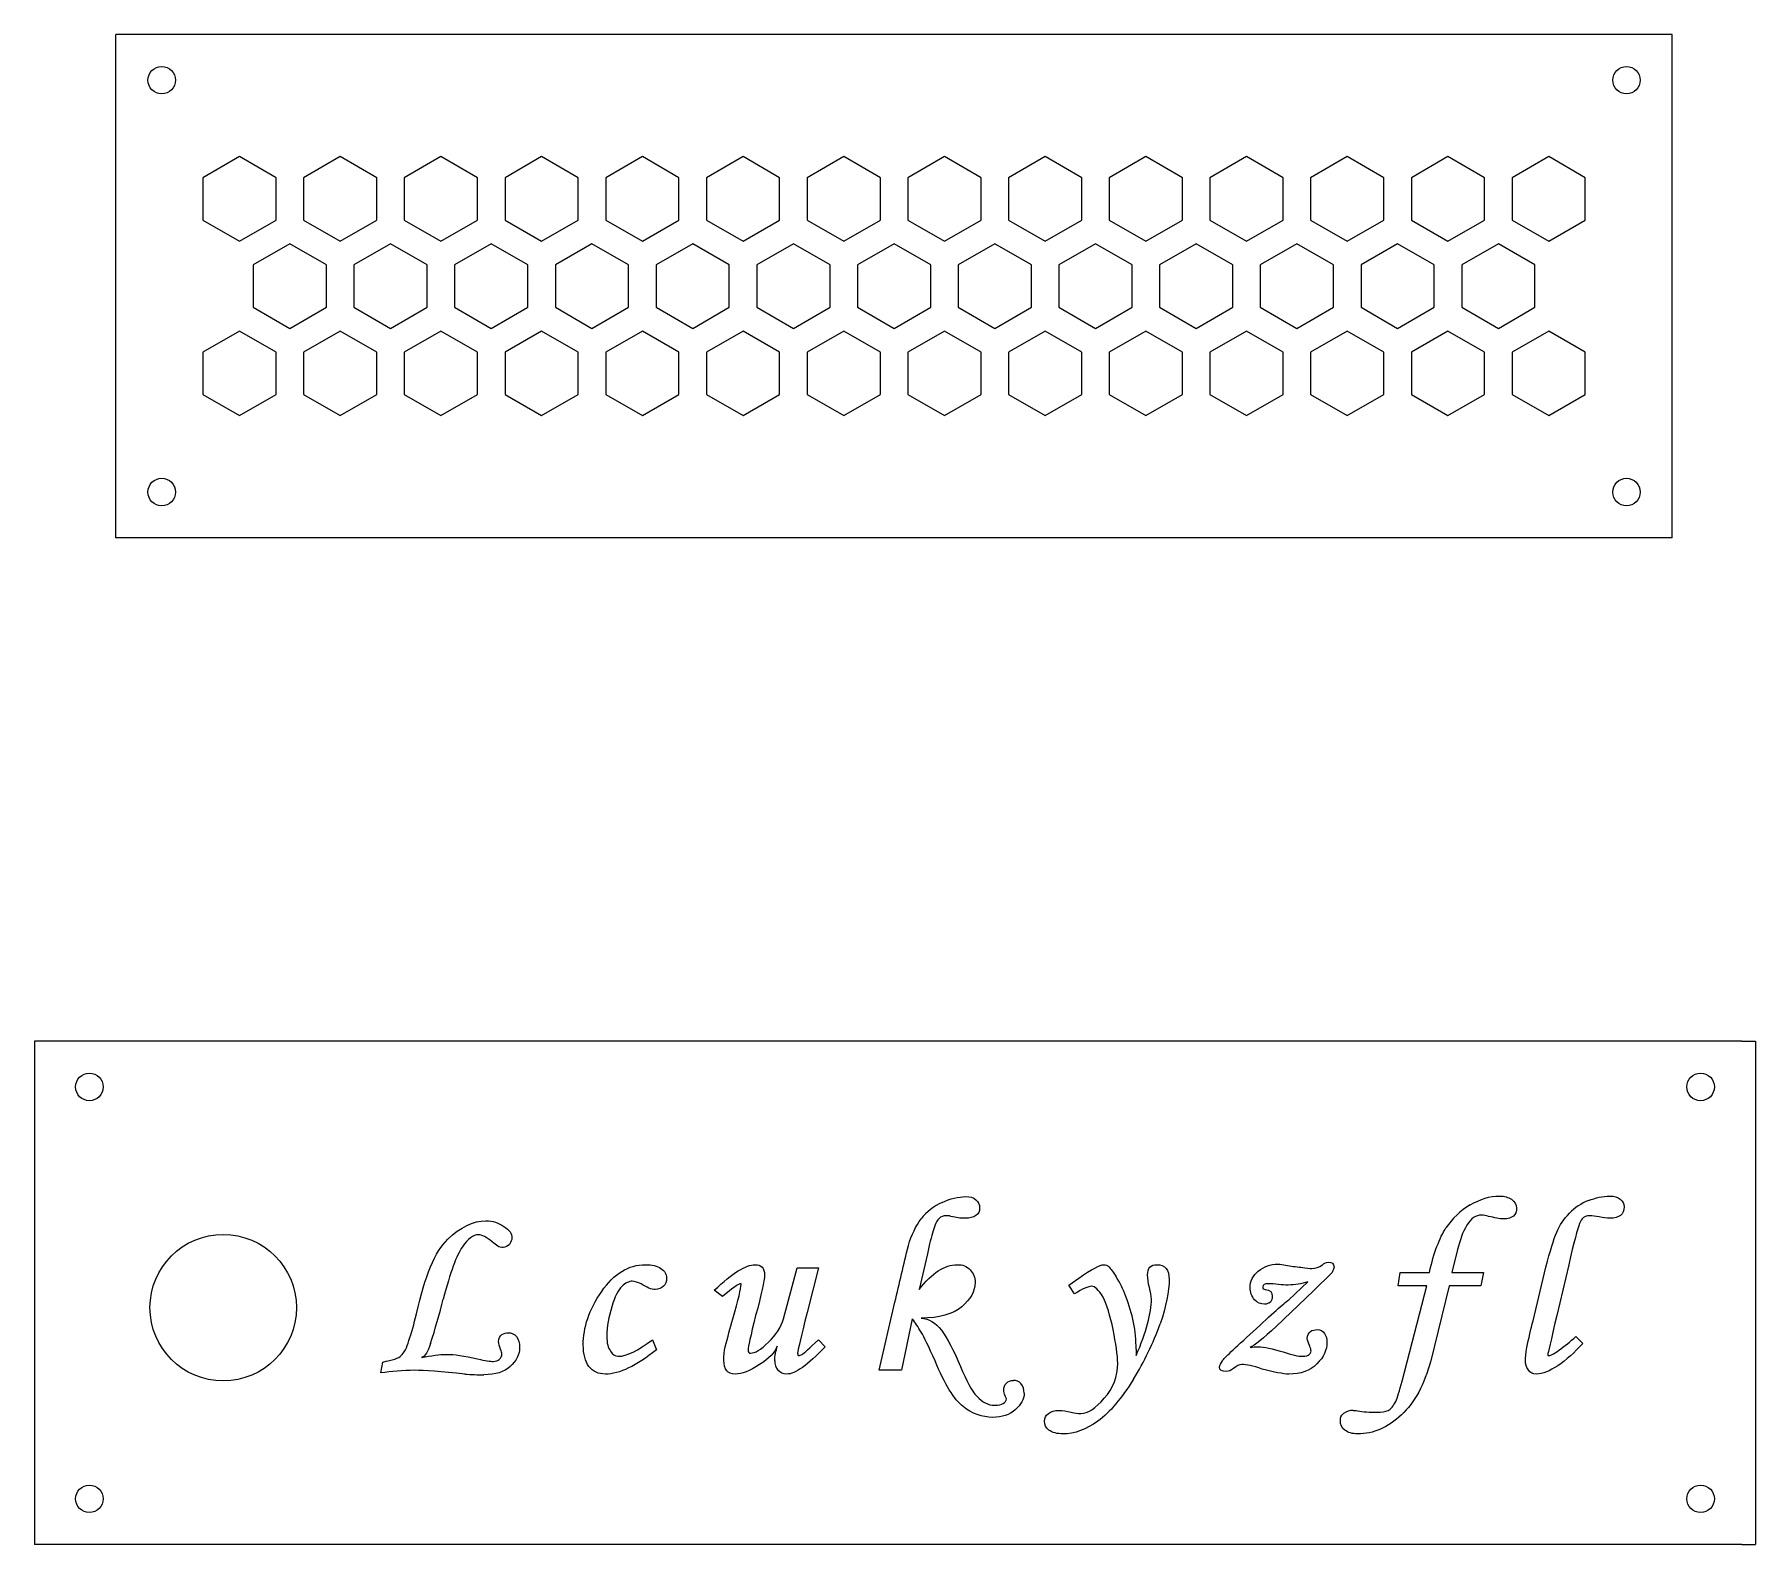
# Model space of a CAD drawing. Header units: millimetres. Extents: x 34 to 5984, y -3597 to 314.
# Drawn here: x 2704.1 to 2892.1, y -3588.6 to -3423.6 of the extents above; entities that cross this region are included whole.
import ezdxf

# ---------------------------------------------------------------- set-up
doc = ezdxf.new("R2010")
doc.units = ezdxf.units.MM

msp = doc.modelspace()

# ---------------------------------------------------------------- linework, layer by layer
for p, q in [((2883.035, -3423.639), (2713.035, -3423.639)), ((2713.035, -3478.639), (2713.035, -3423.639)), ((2883.035, -3478.639), (2883.035, -3423.639)), ((2883.035, -3478.639), (2713.035, -3478.639)), ((2705.633, -3533.64), (2704.133, -3533.64)), ((2704.133, -3533.64), (2704.133, -3588.64)), ((2890.633, -3533.64), (2705.633, -3533.64)), ((2890.633, -3533.64), (2892.133, -3533.64)), ((2892.133, -3533.64), (2892.133, -3588.64)), ((2705.633, -3588.64), (2704.133, -3588.64)), ((2890.633, -3588.64), (2705.633, -3588.64)), ((2890.633, -3588.64), (2892.133, -3588.64))]:
    msp.add_line(p, q)
at = {"color": 1}
for points in [[(2730.535, -3439.303), (2726.535, -3436.994), (2722.535, -3439.303), (2722.535, -3443.922), (2726.535, -3446.232), (2730.535, -3443.922)], [(2741.535, -3439.303), (2737.535, -3436.994), (2733.535, -3439.303), (2733.535, -3443.922), (2737.535, -3446.232), (2741.535, -3443.922)], [(2752.535, -3439.303), (2748.535, -3436.994), (2744.535, -3439.303), (2744.535, -3443.922), (2748.535, -3446.232), (2752.535, -3443.922)], [(2763.535, -3439.303), (2759.535, -3436.994), (2755.535, -3439.303), (2755.535, -3443.922), (2759.535, -3446.232), (2763.535, -3443.922)], [(2774.535, -3439.303), (2770.535, -3436.994), (2766.535, -3439.303), (2766.535, -3443.922), (2770.535, -3446.232), (2774.535, -3443.922)], [(2785.535, -3439.303), (2781.535, -3436.994), (2777.535, -3439.303), (2777.535, -3443.922), (2781.535, -3446.232), (2785.535, -3443.922)], [(2796.535, -3439.303), (2792.535, -3436.994), (2788.535, -3439.303), (2788.535, -3443.922), (2792.535, -3446.232), (2796.535, -3443.922)], [(2807.535, -3439.303), (2803.535, -3436.994), (2799.535, -3439.303), (2799.535, -3443.922), (2803.535, -3446.232), (2807.535, -3443.922)], [(2818.535, -3439.303), (2814.535, -3436.994), (2810.535, -3439.303), (2810.535, -3443.922), (2814.535, -3446.232), (2818.535, -3443.922)], [(2829.535, -3439.303), (2825.535, -3436.994), (2821.535, -3439.303), (2821.535, -3443.922), (2825.535, -3446.232), (2829.535, -3443.922)], [(2840.535, -3439.303), (2836.535, -3436.994), (2832.535, -3439.303), (2832.535, -3443.922), (2836.535, -3446.232), (2840.535, -3443.922)], [(2851.535, -3439.303), (2847.535, -3436.994), (2843.535, -3439.303), (2843.535, -3443.922), (2847.535, -3446.232), (2851.535, -3443.922)], [(2862.535, -3439.303), (2858.535, -3436.994), (2854.535, -3439.303), (2854.535, -3443.922), (2858.535, -3446.232), (2862.535, -3443.922)], [(2873.535, -3439.303), (2869.535, -3436.994), (2865.535, -3439.303), (2865.535, -3443.922), (2869.535, -3446.232), (2873.535, -3443.922)], [(2736.035, -3448.83), (2732.035, -3446.52), (2728.035, -3448.83), (2728.035, -3453.448), (2732.035, -3455.758), (2736.035, -3453.448)], [(2747.035, -3448.83), (2743.035, -3446.52), (2739.035, -3448.83), (2739.035, -3453.448), (2743.035, -3455.758), (2747.035, -3453.448)], [(2758.035, -3448.83), (2754.035, -3446.52), (2750.035, -3448.83), (2750.035, -3453.448), (2754.035, -3455.758), (2758.035, -3453.448)], [(2769.035, -3448.83), (2765.035, -3446.52), (2761.035, -3448.83), (2761.035, -3453.448), (2765.035, -3455.758), (2769.035, -3453.448)], [(2780.035, -3448.83), (2776.035, -3446.52), (2772.035, -3448.83), (2772.035, -3453.448), (2776.035, -3455.758), (2780.035, -3453.448)], [(2791.035, -3448.83), (2787.035, -3446.52), (2783.035, -3448.83), (2783.035, -3453.448), (2787.035, -3455.758), (2791.035, -3453.448)], [(2802.035, -3448.83), (2798.035, -3446.52), (2794.035, -3448.83), (2794.035, -3453.448), (2798.035, -3455.758), (2802.035, -3453.448)], [(2813.035, -3448.83), (2809.035, -3446.52), (2805.035, -3448.83), (2805.035, -3453.448), (2809.035, -3455.758), (2813.035, -3453.448)], [(2824.035, -3448.83), (2820.035, -3446.52), (2816.035, -3448.83), (2816.035, -3453.448), (2820.035, -3455.758), (2824.035, -3453.448)], [(2835.035, -3448.83), (2831.035, -3446.52), (2827.035, -3448.83), (2827.035, -3453.448), (2831.035, -3455.758), (2835.035, -3453.448)], [(2846.035, -3448.83), (2842.035, -3446.52), (2838.035, -3448.83), (2838.035, -3453.448), (2842.035, -3455.758), (2846.035, -3453.448)], [(2857.035, -3448.83), (2853.035, -3446.52), (2849.035, -3448.83), (2849.035, -3453.448), (2853.035, -3455.758), (2857.035, -3453.448)], [(2868.035, -3448.83), (2864.035, -3446.52), (2860.035, -3448.83), (2860.035, -3453.448), (2864.035, -3455.758), (2868.035, -3453.448)], [(2730.535, -3458.356), (2726.535, -3456.047), (2722.535, -3458.356), (2722.535, -3462.975), (2726.535, -3465.284), (2730.535, -3462.975)], [(2741.535, -3458.356), (2737.535, -3456.047), (2733.535, -3458.356), (2733.535, -3462.975), (2737.535, -3465.284), (2741.535, -3462.975)], [(2752.535, -3458.356), (2748.535, -3456.047), (2744.535, -3458.356), (2744.535, -3462.975), (2748.535, -3465.284), (2752.535, -3462.975)], [(2763.535, -3458.356), (2759.535, -3456.047), (2755.535, -3458.356), (2755.535, -3462.975), (2759.535, -3465.284), (2763.535, -3462.975)], [(2774.535, -3458.356), (2770.535, -3456.047), (2766.535, -3458.356), (2766.535, -3462.975), (2770.535, -3465.284), (2774.535, -3462.975)], [(2785.535, -3458.356), (2781.535, -3456.047), (2777.535, -3458.356), (2777.535, -3462.975), (2781.535, -3465.284), (2785.535, -3462.975)], [(2796.535, -3458.356), (2792.535, -3456.047), (2788.535, -3458.356), (2788.535, -3462.975), (2792.535, -3465.284), (2796.535, -3462.975)], [(2807.535, -3458.356), (2803.535, -3456.047), (2799.535, -3458.356), (2799.535, -3462.975), (2803.535, -3465.284), (2807.535, -3462.975)], [(2818.535, -3458.356), (2814.535, -3456.047), (2810.535, -3458.356), (2810.535, -3462.975), (2814.535, -3465.284), (2818.535, -3462.975)], [(2829.535, -3458.356), (2825.535, -3456.047), (2821.535, -3458.356), (2821.535, -3462.975), (2825.535, -3465.284), (2829.535, -3462.975)], [(2840.535, -3458.356), (2836.535, -3456.047), (2832.535, -3458.356), (2832.535, -3462.975), (2836.535, -3465.284), (2840.535, -3462.975)], [(2851.535, -3458.356), (2847.535, -3456.047), (2843.535, -3458.356), (2843.535, -3462.975), (2847.535, -3465.284), (2851.535, -3462.975)], [(2862.535, -3458.356), (2858.535, -3456.047), (2854.535, -3458.356), (2854.535, -3462.975), (2858.535, -3465.284), (2862.535, -3462.975)], [(2873.535, -3458.356), (2869.535, -3456.047), (2865.535, -3458.356), (2865.535, -3462.975), (2869.535, -3465.284), (2873.535, -3462.975)]]:
    msp.add_lwpolyline(points, close=True, dxfattribs=at)
at = {"color": 1, "lineweight": 25}
for points in [[(2800.01, -3563.967), (2798.828, -3569.596), (2796.396, -3569.596), (2798.133, -3562.16, -0.0031204), (2799.593, -3555.975)], [(2867.141, -3567.094, -0.0108159), (2867.836, -3564.175), (2869.226, -3558.338)], [(2824.472, -3567.303, 0.0498004), (2824.194, -3564.384, 0.038632), (2823.36, -3561.535, 0.0472897), (2822.248, -3559.311)], [(2841.15, -3561.882), (2843.235, -3559.936, -0.0784466), (2841.081, -3560.284)], [(2870.616, -3567.442, 0.0230032), (2872.493, -3565.913), (2873.257, -3566.677)], [(2812.241, -3572.098, 0.1653257), (2811.893, -3571.055, 0.2044553), (2811.059, -3570.708)]]:
    msp.add_lwpolyline(points, format="xyb", dxfattribs=at)
for points in [[(2801.678, -3556.878), (2800.774, -3560.77)], [(2859.567, -3556.392), (2858.941, -3558.894), (2862.416, -3558.894), (2862.138, -3560.353), (2858.663, -3560.353), (2856.648, -3568.554)], [(2785.972, -3563.967), (2787.431, -3558.407), (2789.794, -3558.407), (2788.543, -3563.272)], [(2871.728, -3558.06), (2870.408, -3563.619)], [(2817.731, -3561.257), (2817.105, -3560.284), (2818.217, -3559.519)], [(2845.876, -3558.894), (2843.861, -3560.909), (2839.761, -3564.801)], [(2853.521, -3570.777), (2856.231, -3560.353), (2853.104, -3560.353), (2853.312, -3558.894), (2856.509, -3558.894)], [(2779.3, -3561.535), (2778.397, -3560.84)], [(2771.656, -3566.26), (2772.073, -3567.372)], [(2789.794, -3566.26), (2790.489, -3567.025)], [(2741.982, -3569.874), (2742.19, -3568.693)]]:
    msp.add_lwpolyline(points, dxfattribs=at)
at = {"color": 1}
for centre, radius in [((2718.035, -3428.639), 1.5), ((2878.035, -3428.639), 1.5), ((2718.035, -3473.639), 1.5), ((2878.035, -3473.639), 1.5), ((2710.133, -3538.64), 1.5), ((2886.133, -3538.64), 1.5), ((2724.754, -3562.752), 8), ((2710.133, -3583.64), 1.5), ((2886.133, -3583.64), 1.5)]:
    msp.add_circle(centre, radius, dxfattribs=at)
at = {"color": 1, "lineweight": 25}
for centre, radius, start, end in [((2806.029, -3557.103), 6.469, 115.19192, 141.27573), ((2876.345, -3556.993), 6.441, 112.47388, 134.90625), ((2865.166, -3558.616), 8.244, 120.70659, 146.19711), ((2848.387, -3504.236), 54.424, 261.99018, 263.75979), ((2838.916, -3569.216), 9.072, 82.89369, 90.37338), ((2674.563, -3543.235), 76.518, 342.16012, 345.94913), ((2284.548, -3430.374), 513.544, 344.56807, 344.92169), ((2795.045, -3552.77), 34.153, 328.59012, 339.87123), ((2753.047, -3544.561), 25.522, 265.74873, 270.43296), ((2786.706, -3568.564), 1.707, 179.6598, 217.21011), ((2848.159, -3575.681), 1.707, 89.65992, 127.21007)]:
    msp.add_arc(centre, radius, start, end, dxfattribs=at)
for points in [[(2803.276, -3551.249), (2804.179, -3550.832), (2805.083, -3550.624), (2805.847, -3550.624)], [(2803.276, -3551.249), (2804.179, -3550.832), (2805.083, -3550.624), (2805.847, -3550.624)], [(2805.847, -3550.624), (2806.334, -3550.624), (2806.681, -3550.693), (2806.959, -3550.971)], [(2805.847, -3550.624), (2806.334, -3550.624), (2806.681, -3550.693), (2806.959, -3550.971)], [(2806.959, -3550.971), (2807.237, -3551.18), (2807.376, -3551.458), (2807.376, -3551.875)], [(2806.959, -3550.971), (2807.237, -3551.18), (2807.376, -3551.458), (2807.376, -3551.875)], [(2860.956, -3551.527), (2862.068, -3550.902), (2863.111, -3550.554), (2864.153, -3550.554)], [(2860.956, -3551.527), (2862.068, -3550.902), (2863.111, -3550.554), (2864.153, -3550.554)], [(2864.153, -3550.554), (2864.709, -3550.554), (2865.126, -3550.693), (2865.474, -3550.902)], [(2864.153, -3550.554), (2864.709, -3550.554), (2865.126, -3550.693), (2865.474, -3550.902)], [(2865.474, -3550.902), (2865.821, -3551.18), (2866.03, -3551.458), (2866.03, -3551.875)], [(2865.474, -3550.902), (2865.821, -3551.18), (2866.03, -3551.458), (2866.03, -3551.875)], [(2873.882, -3551.041), (2874.647, -3550.763), (2875.411, -3550.554), (2876.245, -3550.554)], [(2873.882, -3551.041), (2874.647, -3550.763), (2875.411, -3550.554), (2876.245, -3550.554)], [(2876.245, -3550.554), (2876.732, -3550.554), (2877.079, -3550.693), (2877.357, -3550.902)], [(2876.245, -3550.554), (2876.732, -3550.554), (2877.079, -3550.693), (2877.357, -3550.902)], [(2877.357, -3550.902), (2877.635, -3551.11), (2877.774, -3551.388), (2877.774, -3551.736)], [(2877.357, -3550.902), (2877.635, -3551.11), (2877.774, -3551.388), (2877.774, -3551.736)], [(2799.593, -3555.975), (2799.94, -3554.794), (2800.427, -3553.821), (2800.983, -3553.056)], [(2799.593, -3555.975), (2799.94, -3554.794), (2800.427, -3553.821), (2800.983, -3553.056)], [(2802.928, -3553.056), (2802.65, -3553.265), (2802.512, -3553.682), (2802.303, -3554.377)], [(2802.928, -3553.056), (2802.65, -3553.265), (2802.512, -3553.682), (2802.303, -3554.377)], [(2803.762, -3552.709), (2803.415, -3552.709), (2803.137, -3552.778), (2802.928, -3553.056)], [(2803.762, -3552.709), (2803.415, -3552.709), (2803.137, -3552.778), (2802.928, -3553.056)], [(2804.249, -3552.778), (2804.04, -3552.709), (2803.901, -3552.709), (2803.762, -3552.709)], [(2804.249, -3552.778), (2804.04, -3552.709), (2803.901, -3552.709), (2803.762, -3552.709)], [(2805.778, -3552.987), (2805.291, -3552.987), (2804.805, -3552.917), (2804.249, -3552.778)], [(2805.778, -3552.987), (2805.291, -3552.987), (2804.805, -3552.917), (2804.249, -3552.778)], [(2807.376, -3551.875), (2807.376, -3552.57), (2806.82, -3552.987), (2805.778, -3552.987)], [(2807.376, -3551.875), (2807.376, -3552.57), (2806.82, -3552.987), (2805.778, -3552.987)], [(2862.207, -3552.639), (2861.582, -3552.639), (2861.026, -3552.987), (2860.609, -3553.751)], [(2862.207, -3552.639), (2861.582, -3552.639), (2861.026, -3552.987), (2860.609, -3553.751)], [(2862.972, -3552.778), (2862.694, -3552.709), (2862.416, -3552.639), (2862.207, -3552.639)], [(2862.972, -3552.778), (2862.694, -3552.709), (2862.416, -3552.639), (2862.207, -3552.639)], [(2864.64, -3553.056), (2864.153, -3553.056), (2863.597, -3552.917), (2862.972, -3552.778)], [(2864.64, -3553.056), (2864.153, -3553.056), (2863.597, -3552.917), (2862.972, -3552.778)], [(2866.03, -3551.875), (2866.03, -3552.639), (2865.543, -3553.056), (2864.64, -3553.056)], [(2866.03, -3551.875), (2866.03, -3552.639), (2865.543, -3553.056), (2864.64, -3553.056)], [(2870.408, -3554.516), (2870.755, -3553.751), (2871.172, -3553.056), (2871.798, -3552.431)], [(2870.408, -3554.516), (2870.755, -3553.751), (2871.172, -3553.056), (2871.798, -3552.431)], [(2874.021, -3552.709), (2873.465, -3552.709), (2873.118, -3552.987), (2872.909, -3553.543)], [(2874.021, -3552.709), (2873.465, -3552.709), (2873.118, -3552.987), (2872.909, -3553.543)], [(2875.064, -3552.848), (2874.647, -3552.778), (2874.299, -3552.709), (2874.021, -3552.709)], [(2875.064, -3552.848), (2874.647, -3552.778), (2874.299, -3552.709), (2874.021, -3552.709)], [(2876.245, -3552.987), (2875.898, -3552.987), (2875.481, -3552.917), (2875.064, -3552.848)], [(2876.245, -3552.987), (2875.898, -3552.987), (2875.481, -3552.917), (2875.064, -3552.848)], [(2877.774, -3551.736), (2877.774, -3552.57), (2877.218, -3552.987), (2876.245, -3552.987)], [(2877.774, -3551.736), (2877.774, -3552.57), (2877.218, -3552.987), (2876.245, -3552.987)], [(2749.279, -3555.28), (2750.669, -3553.96), (2752.058, -3553.265), (2753.448, -3553.265)], [(2749.279, -3555.28), (2750.669, -3553.96), (2752.058, -3553.265), (2753.448, -3553.265)], [(2752.614, -3554.794), (2752.058, -3554.794), (2751.502, -3555.211), (2750.877, -3556.114)], [(2752.614, -3554.794), (2752.058, -3554.794), (2751.502, -3555.211), (2750.877, -3556.114)], [(2754.143, -3555.558), (2753.518, -3555.072), (2753.031, -3554.794), (2752.614, -3554.794)], [(2754.143, -3555.558), (2753.518, -3555.072), (2753.031, -3554.794), (2752.614, -3554.794)], [(2753.448, -3553.265), (2754.213, -3553.265), (2754.838, -3553.473), (2755.394, -3553.89)], [(2753.448, -3553.265), (2754.213, -3553.265), (2754.838, -3553.473), (2755.394, -3553.89)], [(2755.394, -3553.89), (2756.02, -3554.238), (2756.298, -3554.655), (2756.298, -3555.141)], [(2755.394, -3553.89), (2756.02, -3554.238), (2756.298, -3554.655), (2756.298, -3555.141)], [(2802.303, -3554.377), (2802.095, -3555.002), (2801.886, -3555.836), (2801.678, -3556.878)], [(2802.303, -3554.377), (2802.095, -3555.002), (2801.886, -3555.836), (2801.678, -3556.878)], [(2856.509, -3558.894), (2856.995, -3556.739), (2857.621, -3555.141), (2858.316, -3554.029)], [(2856.509, -3558.894), (2856.995, -3556.739), (2857.621, -3555.141), (2858.316, -3554.029)], [(2860.609, -3553.751), (2860.122, -3554.516), (2859.845, -3555.419), (2859.567, -3556.392)], [(2860.609, -3553.751), (2860.122, -3554.516), (2859.845, -3555.419), (2859.567, -3556.392)], [(2869.226, -3558.338), (2869.713, -3556.531), (2870.06, -3555.28), (2870.408, -3554.516)], [(2869.226, -3558.338), (2869.713, -3556.531), (2870.06, -3555.28), (2870.408, -3554.516)], [(2872.909, -3553.543), (2872.701, -3554.099), (2872.284, -3555.628), (2871.728, -3558.06)], [(2872.909, -3553.543), (2872.701, -3554.099), (2872.284, -3555.628), (2871.728, -3558.06)], [(2745.873, -3563.411), (2746.777, -3559.311), (2747.889, -3556.6), (2749.279, -3555.28)], [(2745.873, -3563.411), (2746.777, -3559.311), (2747.889, -3556.6), (2749.279, -3555.28)], [(2750.877, -3556.114), (2750.252, -3557.017), (2749.557, -3558.894), (2748.792, -3561.813)], [(2750.877, -3556.114), (2750.252, -3557.017), (2749.557, -3558.894), (2748.792, -3561.813)], [(2755.325, -3556.183), (2754.908, -3556.183), (2754.56, -3555.975), (2754.143, -3555.558)], [(2755.325, -3556.183), (2754.908, -3556.183), (2754.56, -3555.975), (2754.143, -3555.558)], [(2756.02, -3555.836), (2755.811, -3556.045), (2755.603, -3556.183), (2755.325, -3556.183)], [(2756.02, -3555.836), (2755.811, -3556.045), (2755.603, -3556.183), (2755.325, -3556.183)], [(2756.298, -3555.141), (2756.298, -3555.35), (2756.159, -3555.558), (2756.02, -3555.836)], [(2756.298, -3555.141), (2756.298, -3555.35), (2756.159, -3555.558), (2756.02, -3555.836)], [(2766.096, -3560.979), (2767.417, -3559.033), (2769.015, -3558.06), (2770.891, -3558.06)], [(2766.096, -3560.979), (2767.417, -3559.033), (2769.015, -3558.06), (2770.891, -3558.06)], [(2770.891, -3558.06), (2771.586, -3558.06), (2772.142, -3558.199), (2772.559, -3558.477)], [(2770.891, -3558.06), (2771.586, -3558.06), (2772.142, -3558.199), (2772.559, -3558.477)], [(2772.559, -3558.477), (2772.976, -3558.755), (2773.185, -3559.102), (2773.185, -3559.519)], [(2772.559, -3558.477), (2772.976, -3558.755), (2773.185, -3559.102), (2773.185, -3559.519)], [(2778.397, -3560.84), (2780.412, -3558.963), (2781.872, -3558.06), (2782.845, -3558.06)], [(2778.397, -3560.84), (2780.412, -3558.963), (2781.872, -3558.06), (2782.845, -3558.06)], [(2782.845, -3558.06), (2783.539, -3558.06), (2783.887, -3558.407), (2783.887, -3559.172)], [(2782.845, -3558.06), (2783.539, -3558.06), (2783.887, -3558.407), (2783.887, -3559.172)], [(2800.774, -3560.77), (2802.164, -3558.963), (2803.554, -3558.06), (2804.944, -3558.06)], [(2800.774, -3560.77), (2802.164, -3558.963), (2803.554, -3558.06), (2804.944, -3558.06)], [(2804.944, -3558.06), (2805.5, -3558.06), (2805.986, -3558.199), (2806.334, -3558.616)], [(2804.944, -3558.06), (2805.5, -3558.06), (2805.986, -3558.199), (2806.334, -3558.616)], [(2806.334, -3558.616), (2806.681, -3558.963), (2806.89, -3559.45), (2806.89, -3560.006)], [(2806.334, -3558.616), (2806.681, -3558.963), (2806.89, -3559.45), (2806.89, -3560.006)], [(2818.217, -3559.519), (2819.607, -3558.546), (2820.58, -3558.06), (2820.928, -3558.06)], [(2818.217, -3559.519), (2819.607, -3558.546), (2820.58, -3558.06), (2820.928, -3558.06)], [(2820.928, -3558.06), (2821.136, -3558.06), (2821.345, -3558.129), (2821.484, -3558.268)], [(2820.928, -3558.06), (2821.136, -3558.06), (2821.345, -3558.129), (2821.484, -3558.268)], [(2821.484, -3558.268), (2821.553, -3558.338), (2821.831, -3558.685), (2822.248, -3559.311)], [(2821.484, -3558.268), (2821.553, -3558.338), (2821.831, -3558.685), (2822.248, -3559.311)], [(2825.723, -3559.172), (2825.723, -3558.407), (2826.07, -3558.06), (2826.765, -3558.06)], [(2825.723, -3559.172), (2825.723, -3558.407), (2826.07, -3558.06), (2826.765, -3558.06)], [(2826.765, -3558.06), (2827.182, -3558.06), (2827.53, -3558.199), (2827.738, -3558.477)], [(2826.765, -3558.06), (2827.182, -3558.06), (2827.53, -3558.199), (2827.738, -3558.477)], [(2827.738, -3558.477), (2827.947, -3558.755), (2828.086, -3559.172), (2828.086, -3559.658)], [(2827.738, -3558.477), (2827.947, -3558.755), (2828.086, -3559.172), (2828.086, -3559.658)], [(2836.911, -3560.562), (2836.911, -3559.867), (2837.259, -3559.241), (2837.815, -3558.755)], [(2836.911, -3560.562), (2836.911, -3559.867), (2837.259, -3559.241), (2837.815, -3558.755)], [(2837.815, -3558.755), (2838.44, -3558.268), (2839.135, -3557.99), (2839.969, -3557.99)], [(2837.815, -3558.755), (2838.44, -3558.268), (2839.135, -3557.99), (2839.969, -3557.99)], [(2839.969, -3557.99), (2840.247, -3557.99), (2840.525, -3558.06), (2840.803, -3558.129)], [(2839.969, -3557.99), (2840.247, -3557.99), (2840.525, -3558.06), (2840.803, -3558.129)], [(2842.471, -3558.338), (2843.096, -3558.407), (2843.513, -3558.477), (2843.652, -3558.477)], [(2842.471, -3558.338), (2843.096, -3558.407), (2843.513, -3558.477), (2843.652, -3558.477)], [(2843.652, -3558.477), (2844.069, -3558.477), (2844.417, -3558.338), (2844.834, -3558.06)], [(2843.652, -3558.477), (2844.069, -3558.477), (2844.417, -3558.338), (2844.834, -3558.06)], [(2844.834, -3558.06), (2844.973, -3557.921), (2845.181, -3557.851), (2845.459, -3557.782)], [(2844.834, -3558.06), (2844.973, -3557.921), (2845.181, -3557.851), (2845.459, -3557.782)], [(2845.459, -3557.782), (2845.876, -3557.782), (2846.085, -3557.921), (2846.085, -3558.338)], [(2845.459, -3557.782), (2845.876, -3557.782), (2846.085, -3557.921), (2846.085, -3558.338)], [(2846.085, -3558.338), (2846.085, -3558.477), (2846.015, -3558.616), (2845.876, -3558.894)], [(2846.085, -3558.338), (2846.085, -3558.477), (2846.015, -3558.616), (2845.876, -3558.894)], [(2768.32, -3560.423), (2767.903, -3560.84), (2767.486, -3561.535), (2767.208, -3562.646)], [(2768.32, -3560.423), (2767.903, -3560.84), (2767.486, -3561.535), (2767.208, -3562.646)], [(2769.432, -3559.867), (2769.085, -3559.867), (2768.668, -3560.075), (2768.32, -3560.423)], [(2769.432, -3559.867), (2769.085, -3559.867), (2768.668, -3560.075), (2768.32, -3560.423)], [(2770.405, -3560.145), (2770.058, -3560.006), (2769.71, -3559.867), (2769.432, -3559.867)], [(2770.405, -3560.145), (2770.058, -3560.006), (2769.71, -3559.867), (2769.432, -3559.867)], [(2771.934, -3560.77), (2771.517, -3560.77), (2771.03, -3560.562), (2770.405, -3560.145)], [(2771.934, -3560.77), (2771.517, -3560.77), (2771.03, -3560.562), (2770.405, -3560.145)], [(2772.837, -3560.423), (2772.629, -3560.631), (2772.281, -3560.77), (2771.934, -3560.77)], [(2772.837, -3560.423), (2772.629, -3560.631), (2772.281, -3560.77), (2771.934, -3560.77)], [(2773.185, -3559.519), (2773.185, -3559.867), (2773.046, -3560.214), (2772.837, -3560.423)], [(2773.185, -3559.519), (2773.185, -3559.867), (2773.046, -3560.214), (2772.837, -3560.423)], [(2781.316, -3560.145), (2781.038, -3560.145), (2780.343, -3560.631), (2779.3, -3561.535)], [(2781.316, -3560.145), (2781.038, -3560.145), (2780.343, -3560.631), (2779.3, -3561.535)], [(2780.412, -3563.967), (2781.038, -3561.882), (2781.316, -3560.631), (2781.316, -3560.214)], [(2780.412, -3563.967), (2781.038, -3561.882), (2781.316, -3560.631), (2781.316, -3560.214)], [(2781.316, -3560.214), (2781.316, -3560.145), (2781.316, -3560.145), (2781.316, -3560.145)], [(2781.316, -3560.214), (2781.316, -3560.145), (2781.316, -3560.145), (2781.316, -3560.145)], [(2783.887, -3559.172), (2783.887, -3559.797), (2783.539, -3561.326), (2782.914, -3563.619)], [(2783.887, -3559.172), (2783.887, -3559.797), (2783.539, -3561.326), (2782.914, -3563.619)], [(2806.89, -3560.006), (2806.89, -3560.979), (2806.403, -3561.813), (2805.43, -3562.646)], [(2806.89, -3560.006), (2806.89, -3560.979), (2806.403, -3561.813), (2805.43, -3562.646)], [(2819.607, -3560.423), (2819.26, -3560.423), (2818.634, -3560.701), (2817.731, -3561.257)], [(2819.607, -3560.423), (2819.26, -3560.423), (2818.634, -3560.701), (2817.731, -3561.257)], [(2820.858, -3561.604), (2820.372, -3560.77), (2819.955, -3560.423), (2819.607, -3560.423)], [(2820.858, -3561.604), (2820.372, -3560.77), (2819.955, -3560.423), (2819.607, -3560.423)], [(2825.931, -3560.562), (2825.792, -3560.006), (2825.723, -3559.589), (2825.723, -3559.172)], [(2825.931, -3560.562), (2825.792, -3560.006), (2825.723, -3559.589), (2825.723, -3559.172)], [(2826.14, -3561.813), (2826.14, -3561.465), (2826.07, -3561.048), (2825.931, -3560.562)], [(2826.14, -3561.813), (2826.14, -3561.465), (2826.07, -3561.048), (2825.931, -3560.562)], [(2828.086, -3559.658), (2828.086, -3560.979), (2827.738, -3562.577), (2827.113, -3564.523)], [(2828.086, -3559.658), (2828.086, -3560.979), (2827.738, -3562.577), (2827.113, -3564.523)], [(2837.398, -3561.882), (2837.12, -3561.535), (2836.911, -3561.048), (2836.911, -3560.562)], [(2837.398, -3561.882), (2837.12, -3561.535), (2836.911, -3561.048), (2836.911, -3560.562)], [(2838.857, -3560.145), (2838.51, -3560.145), (2838.301, -3560.214), (2838.301, -3560.492)], [(2838.857, -3560.145), (2838.51, -3560.145), (2838.301, -3560.214), (2838.301, -3560.492)], [(2838.301, -3560.492), (2838.301, -3560.631), (2838.371, -3560.77), (2838.579, -3560.77)], [(2838.301, -3560.492), (2838.301, -3560.631), (2838.371, -3560.77), (2838.579, -3560.77)], [(2841.081, -3560.284), (2840.734, -3560.284), (2840.386, -3560.284), (2840.039, -3560.214)], [(2841.081, -3560.284), (2840.734, -3560.284), (2840.386, -3560.284), (2840.039, -3560.214)], [(2764.081, -3566.816), (2764.081, -3564.94), (2764.706, -3562.994), (2766.096, -3560.979)], [(2764.081, -3566.816), (2764.081, -3564.94), (2764.706, -3562.994), (2766.096, -3560.979)], [(2821.97, -3565.148), (2821.623, -3563.619), (2821.275, -3562.438), (2820.858, -3561.604)], [(2821.97, -3565.148), (2821.623, -3563.619), (2821.275, -3562.438), (2820.858, -3561.604)], [(2824.472, -3567.998), (2825.584, -3565.426), (2826.14, -3563.341), (2826.14, -3561.813)], [(2824.472, -3567.998), (2825.584, -3565.426), (2826.14, -3563.341), (2826.14, -3561.813)], [(2837.259, -3565.357), (2839.274, -3563.48), (2840.595, -3562.299), (2841.15, -3561.882)], [(2837.259, -3565.357), (2839.274, -3563.48), (2840.595, -3562.299), (2841.15, -3561.882)], [(2838.51, -3562.369), (2838.093, -3562.369), (2837.745, -3562.23), (2837.398, -3561.882)], [(2838.51, -3562.369), (2838.093, -3562.369), (2837.745, -3562.23), (2837.398, -3561.882)], [(2839.135, -3562.16), (2838.927, -3562.299), (2838.718, -3562.369), (2838.51, -3562.369)], [(2839.135, -3562.16), (2838.927, -3562.299), (2838.718, -3562.369), (2838.51, -3562.369)], [(2838.579, -3560.77), (2839.135, -3560.84), (2839.344, -3561.048), (2839.344, -3561.535)], [(2838.579, -3560.77), (2839.135, -3560.84), (2839.344, -3561.048), (2839.344, -3561.535)], [(2839.344, -3561.535), (2839.344, -3561.743), (2839.274, -3561.952), (2839.135, -3562.16)], [(2839.344, -3561.535), (2839.344, -3561.743), (2839.274, -3561.952), (2839.135, -3562.16)], [(2745.039, -3566.33), (2745.317, -3565.565), (2745.595, -3564.523), (2745.873, -3563.411)], [(2745.039, -3566.33), (2745.317, -3565.565), (2745.595, -3564.523), (2745.873, -3563.411)], [(2767.208, -3562.646), (2766.861, -3563.758), (2766.652, -3564.801), (2766.652, -3565.843)], [(2767.208, -3562.646), (2766.861, -3563.758), (2766.652, -3564.801), (2766.652, -3565.843)], [(2782.914, -3563.619), (2782.358, -3565.843), (2782.08, -3567.094), (2782.08, -3567.303)], [(2782.914, -3563.619), (2782.358, -3565.843), (2782.08, -3567.094), (2782.08, -3567.303)], [(2784.304, -3566.538), (2785.138, -3565.774), (2785.694, -3564.87), (2785.972, -3563.967)], [(2784.304, -3566.538), (2785.138, -3565.774), (2785.694, -3564.87), (2785.972, -3563.967)], [(2788.543, -3563.272), (2787.848, -3565.982), (2787.501, -3567.442), (2787.501, -3567.72)], [(2788.543, -3563.272), (2787.848, -3565.982), (2787.501, -3567.442), (2787.501, -3567.72)], [(2800.983, -3565.426), (2800.635, -3564.87), (2800.357, -3564.384), (2800.01, -3563.967)], [(2800.983, -3565.426), (2800.635, -3564.87), (2800.357, -3564.384), (2800.01, -3563.967)], [(2805.43, -3562.646), (2804.457, -3563.48), (2802.928, -3563.897), (2800.983, -3563.897)], [(2805.43, -3562.646), (2804.457, -3563.48), (2802.928, -3563.897), (2800.983, -3563.897)], [(2800.983, -3563.897), (2801.817, -3563.967), (2802.581, -3564.384), (2803.206, -3565.218)], [(2800.983, -3563.897), (2801.817, -3563.967), (2802.581, -3564.384), (2803.206, -3565.218)], [(2870.408, -3563.619), (2869.782, -3566.399), (2869.435, -3567.789), (2869.435, -3567.859)], [(2870.408, -3563.619), (2869.782, -3566.399), (2869.435, -3567.789), (2869.435, -3567.859)], [(2744.206, -3567.998), (2744.484, -3567.72), (2744.831, -3567.164), (2745.039, -3566.33)], [(2744.206, -3567.998), (2744.484, -3567.72), (2744.831, -3567.164), (2745.039, -3566.33)], [(2754.838, -3566.469), (2754.838, -3566.121), (2754.977, -3565.843), (2755.186, -3565.704)], [(2754.838, -3566.469), (2754.838, -3566.121), (2754.977, -3565.843), (2755.186, -3565.704)], [(2755.186, -3565.704), (2755.464, -3565.565), (2755.672, -3565.496), (2755.881, -3565.496)], [(2755.186, -3565.704), (2755.464, -3565.565), (2755.672, -3565.496), (2755.881, -3565.496)], [(2755.881, -3565.496), (2756.228, -3565.496), (2756.576, -3565.635), (2756.784, -3565.913)], [(2755.881, -3565.496), (2756.228, -3565.496), (2756.576, -3565.635), (2756.784, -3565.913)], [(2756.784, -3565.913), (2756.993, -3566.26), (2757.132, -3566.608), (2757.132, -3567.094)], [(2756.784, -3565.913), (2756.993, -3566.26), (2757.132, -3566.608), (2757.132, -3567.094)], [(2766.652, -3565.843), (2766.652, -3566.608), (2766.791, -3567.164), (2767.069, -3567.511)], [(2766.652, -3565.843), (2766.652, -3566.608), (2766.791, -3567.164), (2767.069, -3567.511)], [(2767.903, -3568.067), (2768.807, -3568.067), (2770.058, -3567.442), (2771.656, -3566.26)], [(2767.903, -3568.067), (2768.807, -3568.067), (2770.058, -3567.442), (2771.656, -3566.26)], [(2787.987, -3567.859), (2788.196, -3567.72), (2788.752, -3567.164), (2789.794, -3566.26)], [(2787.987, -3567.859), (2788.196, -3567.72), (2788.752, -3567.164), (2789.794, -3566.26)], [(2802.512, -3568.554), (2801.817, -3567.025), (2801.33, -3565.982), (2800.983, -3565.426)], [(2802.512, -3568.554), (2801.817, -3567.025), (2801.33, -3565.982), (2800.983, -3565.426)], [(2803.206, -3565.218), (2803.832, -3566.052), (2804.527, -3567.372), (2805.291, -3569.179)], [(2803.206, -3565.218), (2803.832, -3566.052), (2804.527, -3567.372), (2805.291, -3569.179)], [(2822.456, -3568.831), (2822.456, -3567.928), (2822.248, -3566.677), (2821.97, -3565.148)], [(2822.456, -3568.831), (2822.456, -3567.928), (2822.248, -3566.677), (2821.97, -3565.148)], [(2833.923, -3568.554), (2834.062, -3568.276), (2835.174, -3567.233), (2837.259, -3565.357)], [(2833.923, -3568.554), (2834.062, -3568.276), (2835.174, -3567.233), (2837.259, -3565.357)], [(2839.761, -3564.801), (2838.371, -3566.121), (2837.398, -3566.886), (2836.911, -3567.094)], [(2839.761, -3564.801), (2838.371, -3566.121), (2837.398, -3566.886), (2836.911, -3567.094)], [(2843.166, -3566.121), (2843.166, -3565.774), (2843.305, -3565.565), (2843.513, -3565.357)], [(2843.166, -3566.121), (2843.166, -3565.774), (2843.305, -3565.565), (2843.513, -3565.357)], [(2843.444, -3566.955), (2843.305, -3566.608), (2843.166, -3566.33), (2843.166, -3566.121)], [(2843.444, -3566.955), (2843.305, -3566.608), (2843.166, -3566.33), (2843.166, -3566.121)], [(2843.513, -3565.357), (2843.722, -3565.218), (2844, -3565.148), (2844.278, -3565.148)], [(2843.513, -3565.357), (2843.722, -3565.218), (2844, -3565.148), (2844.278, -3565.148)], [(2844.278, -3565.148), (2844.625, -3565.148), (2844.834, -3565.287), (2845.042, -3565.565)], [(2844.278, -3565.148), (2844.625, -3565.148), (2844.834, -3565.287), (2845.042, -3565.565)], [(2845.042, -3565.565), (2845.251, -3565.843), (2845.32, -3566.191), (2845.32, -3566.538)], [(2845.042, -3565.565), (2845.251, -3565.843), (2845.32, -3566.191), (2845.32, -3566.538)], [(2742.19, -3568.693), (2743.233, -3568.484), (2743.928, -3568.276), (2744.206, -3567.998)], [(2742.19, -3568.693), (2743.233, -3568.484), (2743.928, -3568.276), (2744.206, -3567.998)], [(2747.402, -3566.677), (2747.124, -3567.581), (2746.777, -3568.067), (2746.429, -3568.206)], [(2747.402, -3566.677), (2747.124, -3567.581), (2746.777, -3568.067), (2746.429, -3568.206)], [(2746.429, -3568.206), (2747.472, -3567.998), (2748.375, -3567.859), (2749.14, -3567.859)], [(2746.429, -3568.206), (2747.472, -3567.998), (2748.375, -3567.859), (2749.14, -3567.859)], [(2749.14, -3567.859), (2749.974, -3567.859), (2751.086, -3567.998), (2752.545, -3568.345)], [(2749.14, -3567.859), (2749.974, -3567.859), (2751.086, -3567.998), (2752.545, -3568.345)], [(2755.047, -3567.303), (2754.908, -3566.955), (2754.838, -3566.677), (2754.838, -3566.469)], [(2755.047, -3567.303), (2754.908, -3566.955), (2754.838, -3566.677), (2754.838, -3566.469)], [(2754.908, -3568.415), (2755.116, -3568.206), (2755.186, -3568.067), (2755.186, -3567.859)], [(2754.908, -3568.415), (2755.116, -3568.206), (2755.186, -3568.067), (2755.186, -3567.859)], [(2755.186, -3567.859), (2755.186, -3567.72), (2755.116, -3567.511), (2755.047, -3567.303)], [(2755.186, -3567.859), (2755.186, -3567.72), (2755.116, -3567.511), (2755.047, -3567.303)], [(2757.132, -3567.094), (2757.132, -3567.859), (2756.784, -3568.623), (2756.089, -3569.179)], [(2757.132, -3567.094), (2757.132, -3567.859), (2756.784, -3568.623), (2756.089, -3569.179)], [(2764.706, -3569.179), (2764.289, -3568.623), (2764.081, -3567.859), (2764.081, -3566.816)], [(2764.706, -3569.179), (2764.289, -3568.623), (2764.081, -3567.859), (2764.081, -3566.816)], [(2772.073, -3567.372), (2769.849, -3569.109), (2768.042, -3570.013), (2766.513, -3570.013)], [(2772.073, -3567.372), (2769.849, -3569.109), (2768.042, -3570.013), (2766.513, -3570.013)], [(2767.069, -3567.511), (2767.278, -3567.859), (2767.556, -3568.067), (2767.903, -3568.067)], [(2767.069, -3567.511), (2767.278, -3567.859), (2767.556, -3568.067), (2767.903, -3568.067)], [(2779.439, -3568.484), (2779.439, -3567.998), (2779.509, -3567.511), (2779.578, -3567.025)], [(2779.439, -3568.484), (2779.439, -3567.998), (2779.509, -3567.511), (2779.578, -3567.025)], [(2782.08, -3567.303), (2782.08, -3567.442), (2782.08, -3567.511), (2782.15, -3567.65)], [(2782.08, -3567.303), (2782.08, -3567.442), (2782.08, -3567.511), (2782.15, -3567.65)], [(2782.15, -3567.65), (2782.219, -3567.72), (2782.289, -3567.72), (2782.358, -3567.72)], [(2782.15, -3567.65), (2782.219, -3567.72), (2782.289, -3567.72), (2782.358, -3567.72)], [(2782.358, -3567.72), (2782.845, -3567.72), (2783.47, -3567.372), (2784.304, -3566.538)], [(2782.358, -3567.72), (2782.845, -3567.72), (2783.47, -3567.372), (2784.304, -3566.538)], [(2785.277, -3566.955), (2784.999, -3567.65), (2784.373, -3568.345), (2783.331, -3568.97)], [(2785.277, -3566.955), (2784.999, -3567.65), (2784.373, -3568.345), (2783.331, -3568.97)], [(2784.999, -3568.554), (2784.999, -3567.998), (2785.138, -3567.511), (2785.277, -3566.955)], [(2784.999, -3568.554), (2784.999, -3567.998), (2785.138, -3567.511), (2785.277, -3566.955)], [(2790.489, -3567.025), (2788.613, -3569.04), (2787.223, -3570.013), (2786.319, -3570.013)], [(2790.489, -3567.025), (2788.613, -3569.04), (2787.223, -3570.013), (2786.319, -3570.013)], [(2787.501, -3567.72), (2787.501, -3567.928), (2787.501, -3567.998), (2787.64, -3567.998)], [(2787.501, -3567.72), (2787.501, -3567.928), (2787.501, -3567.998), (2787.64, -3567.998)], [(2787.64, -3567.998), (2787.709, -3567.998), (2787.848, -3567.928), (2787.987, -3567.859)], [(2787.64, -3567.998), (2787.709, -3567.998), (2787.848, -3567.928), (2787.987, -3567.859)], [(2824.472, -3567.303), (2824.472, -3567.65), (2824.472, -3567.859), (2824.472, -3567.998)], [(2824.472, -3567.303), (2824.472, -3567.65), (2824.472, -3567.859), (2824.472, -3567.998)], [(2836.911, -3567.094), (2837.189, -3567.025), (2837.537, -3567.025), (2837.815, -3567.025)], [(2836.911, -3567.094), (2837.189, -3567.025), (2837.537, -3567.025), (2837.815, -3567.025)], [(2837.815, -3567.025), (2838.44, -3567.025), (2839.344, -3567.233), (2840.525, -3567.581)], [(2837.815, -3567.025), (2838.44, -3567.025), (2839.344, -3567.233), (2840.525, -3567.581)], [(2840.525, -3567.581), (2841.428, -3567.928), (2842.193, -3568.067), (2842.679, -3568.067)], [(2840.525, -3567.581), (2841.428, -3567.928), (2842.193, -3568.067), (2842.679, -3568.067)], [(2842.679, -3568.067), (2843.027, -3568.067), (2843.235, -3567.998), (2843.374, -3567.859)], [(2842.679, -3568.067), (2843.027, -3568.067), (2843.235, -3567.998), (2843.374, -3567.859)], [(2843.374, -3567.859), (2843.513, -3567.72), (2843.583, -3567.65), (2843.583, -3567.511)], [(2843.374, -3567.859), (2843.513, -3567.72), (2843.583, -3567.65), (2843.583, -3567.511)], [(2843.583, -3567.511), (2843.583, -3567.372), (2843.513, -3567.164), (2843.444, -3566.955)], [(2843.583, -3567.511), (2843.583, -3567.372), (2843.513, -3567.164), (2843.444, -3566.955)], [(2845.32, -3566.538), (2845.32, -3567.372), (2844.973, -3568.137), (2844.208, -3568.901)], [(2845.32, -3566.538), (2845.32, -3567.372), (2844.973, -3568.137), (2844.208, -3568.901)], [(2867.002, -3568.554), (2867.002, -3568.206), (2867.072, -3567.72), (2867.141, -3567.094)], [(2867.002, -3568.554), (2867.002, -3568.206), (2867.072, -3567.72), (2867.141, -3567.094)], [(2869.435, -3567.859), (2869.435, -3567.998), (2869.435, -3567.998), (2869.504, -3567.998)], [(2869.435, -3567.859), (2869.435, -3567.998), (2869.435, -3567.998), (2869.504, -3567.998)], [(2869.504, -3567.998), (2869.643, -3567.998), (2870.06, -3567.859), (2870.616, -3567.442)], [(2869.504, -3567.998), (2869.643, -3567.998), (2870.06, -3567.859), (2870.616, -3567.442)], [(2873.257, -3566.677), (2872.354, -3567.65), (2871.45, -3568.484), (2870.547, -3569.109)], [(2873.257, -3566.677), (2872.354, -3567.65), (2871.45, -3568.484), (2870.547, -3569.109)], [(2745.665, -3569.596), (2744.345, -3569.596), (2743.094, -3569.735), (2741.982, -3569.874)], [(2745.665, -3569.596), (2744.345, -3569.596), (2743.094, -3569.735), (2741.982, -3569.874)], [(2751.155, -3570.013), (2748.584, -3569.735), (2746.707, -3569.596), (2745.665, -3569.596)], [(2751.155, -3570.013), (2748.584, -3569.735), (2746.707, -3569.596), (2745.665, -3569.596)], [(2752.545, -3568.345), (2753.379, -3568.554), (2753.935, -3568.623), (2754.282, -3568.623)], [(2752.545, -3568.345), (2753.379, -3568.554), (2753.935, -3568.623), (2754.282, -3568.623)], [(2756.089, -3569.179), (2755.464, -3569.804), (2754.491, -3570.082), (2753.24, -3570.082)], [(2756.089, -3569.179), (2755.464, -3569.804), (2754.491, -3570.082), (2753.24, -3570.082)], [(2754.282, -3568.623), (2754.56, -3568.623), (2754.769, -3568.554), (2754.908, -3568.415)], [(2754.282, -3568.623), (2754.56, -3568.623), (2754.769, -3568.554), (2754.908, -3568.415)], [(2766.513, -3570.013), (2765.749, -3570.013), (2765.123, -3569.735), (2764.706, -3569.179)], [(2766.513, -3570.013), (2765.749, -3570.013), (2765.123, -3569.735), (2764.706, -3569.179)], [(2780.69, -3570.013), (2779.856, -3570.013), (2779.439, -3569.526), (2779.439, -3568.484)], [(2780.69, -3570.013), (2779.856, -3570.013), (2779.439, -3569.526), (2779.439, -3568.484)], [(2783.331, -3568.97), (2782.289, -3569.665), (2781.385, -3570.013), (2780.69, -3570.013)], [(2783.331, -3568.97), (2782.289, -3569.665), (2781.385, -3570.013), (2780.69, -3570.013)], [(2786.319, -3570.013), (2785.902, -3570.013), (2785.624, -3569.874), (2785.346, -3569.596)], [(2786.319, -3570.013), (2785.902, -3570.013), (2785.624, -3569.874), (2785.346, -3569.596)], [(2805.569, -3573.557), (2804.596, -3572.793), (2803.554, -3571.125), (2802.512, -3568.554)], [(2805.569, -3573.557), (2804.596, -3572.793), (2803.554, -3571.125), (2802.512, -3568.554)], [(2805.291, -3569.179), (2805.917, -3570.708), (2806.473, -3571.82), (2807.098, -3572.445)], [(2805.291, -3569.179), (2805.917, -3570.708), (2806.473, -3571.82), (2807.098, -3572.445)], [(2820.997, -3572.654), (2821.97, -3571.542), (2822.456, -3570.291), (2822.456, -3568.831)], [(2820.997, -3572.654), (2821.97, -3571.542), (2822.456, -3570.291), (2822.456, -3568.831)], [(2833.576, -3569.248), (2833.576, -3569.04), (2833.715, -3568.831), (2833.923, -3568.554)], [(2833.576, -3569.248), (2833.576, -3569.04), (2833.715, -3568.831), (2833.923, -3568.554)], [(2834.34, -3569.735), (2833.854, -3569.735), (2833.576, -3569.596), (2833.576, -3569.248)], [(2834.34, -3569.735), (2833.854, -3569.735), (2833.576, -3569.596), (2833.576, -3569.248)], [(2835.104, -3569.387), (2834.826, -3569.596), (2834.618, -3569.735), (2834.34, -3569.735)], [(2835.104, -3569.387), (2834.826, -3569.596), (2834.618, -3569.735), (2834.34, -3569.735)], [(2836.008, -3568.97), (2835.73, -3568.97), (2835.452, -3569.109), (2835.104, -3569.387)], [(2836.008, -3568.97), (2835.73, -3568.97), (2835.452, -3569.109), (2835.104, -3569.387)], [(2838.232, -3569.457), (2837.259, -3569.109), (2836.494, -3568.97), (2836.008, -3568.97)], [(2838.232, -3569.457), (2837.259, -3569.109), (2836.494, -3568.97), (2836.008, -3568.97)], [(2841.15, -3570.013), (2840.525, -3570.013), (2839.552, -3569.804), (2838.232, -3569.457)], [(2841.15, -3570.013), (2840.525, -3570.013), (2839.552, -3569.804), (2838.232, -3569.457)], [(2844.208, -3568.901), (2843.444, -3569.665), (2842.471, -3570.013), (2841.15, -3570.013)], [(2844.208, -3568.901), (2843.444, -3569.665), (2842.471, -3570.013), (2841.15, -3570.013)], [(2856.648, -3568.554), (2855.953, -3571.125), (2854.91, -3573.14), (2853.451, -3574.461)], [(2856.648, -3568.554), (2855.953, -3571.125), (2854.91, -3573.14), (2853.451, -3574.461)], [(2867.28, -3569.526), (2867.072, -3569.248), (2867.002, -3568.901), (2867.002, -3568.554)], [(2867.28, -3569.526), (2867.072, -3569.248), (2867.002, -3568.901), (2867.002, -3568.554)], [(2868.184, -3570.013), (2867.836, -3570.013), (2867.489, -3569.874), (2867.28, -3569.526)], [(2868.184, -3570.013), (2867.836, -3570.013), (2867.489, -3569.874), (2867.28, -3569.526)], [(2870.547, -3569.109), (2869.643, -3569.665), (2868.879, -3570.013), (2868.184, -3570.013)], [(2870.547, -3569.109), (2869.643, -3569.665), (2868.879, -3570.013), (2868.184, -3570.013)], [(2810.017, -3571.75), (2810.017, -3571.472), (2810.086, -3571.194), (2810.295, -3570.986)], [(2810.017, -3571.75), (2810.017, -3571.472), (2810.086, -3571.194), (2810.295, -3570.986)], [(2810.156, -3572.376), (2810.086, -3572.167), (2810.017, -3571.959), (2810.017, -3571.75)], [(2810.156, -3572.376), (2810.086, -3572.167), (2810.017, -3571.959), (2810.017, -3571.75)], [(2810.295, -3570.986), (2810.503, -3570.777), (2810.781, -3570.708), (2811.059, -3570.708)], [(2810.295, -3570.986), (2810.503, -3570.777), (2810.781, -3570.708), (2811.059, -3570.708)], [(2824.194, -3570.569), (2822.873, -3572.654), (2821.623, -3574.183), (2820.302, -3575.156)], [(2824.194, -3570.569), (2822.873, -3572.654), (2821.623, -3574.183), (2820.302, -3575.156)], [(2852.826, -3573.001), (2853.034, -3572.584), (2853.243, -3571.82), (2853.521, -3570.777)], [(2852.826, -3573.001), (2853.034, -3572.584), (2853.243, -3571.82), (2853.521, -3570.777)], [(2808.836, -3574.739), (2807.654, -3574.739), (2806.542, -3574.322), (2805.569, -3573.557)], [(2808.836, -3574.739), (2807.654, -3574.739), (2806.542, -3574.322), (2805.569, -3573.557)], [(2807.098, -3572.445), (2807.654, -3573.071), (2808.28, -3573.418), (2809.044, -3573.418)], [(2807.098, -3572.445), (2807.654, -3573.071), (2808.28, -3573.418), (2809.044, -3573.418)], [(2809.044, -3573.418), (2809.461, -3573.418), (2809.739, -3573.349), (2809.947, -3573.21)], [(2809.044, -3573.418), (2809.461, -3573.418), (2809.739, -3573.349), (2809.947, -3573.21)], [(2809.947, -3573.21), (2810.156, -3573.071), (2810.295, -3572.932), (2810.295, -3572.723)], [(2809.947, -3573.21), (2810.156, -3573.071), (2810.295, -3572.932), (2810.295, -3572.723)], [(2810.295, -3572.723), (2810.295, -3572.654), (2810.225, -3572.515), (2810.156, -3572.376)], [(2810.295, -3572.723), (2810.295, -3572.654), (2810.225, -3572.515), (2810.156, -3572.376)], [(2812.241, -3572.098), (2812.241, -3572.793), (2811.893, -3573.349), (2811.268, -3573.905)], [(2812.241, -3572.098), (2812.241, -3572.793), (2811.893, -3573.349), (2811.268, -3573.905)], [(2818.426, -3574.322), (2819.19, -3574.322), (2820.024, -3573.766), (2820.997, -3572.654)], [(2818.426, -3574.322), (2819.19, -3574.322), (2820.024, -3573.766), (2820.997, -3572.654)], [(2851.992, -3573.974), (2852.339, -3573.835), (2852.548, -3573.488), (2852.826, -3573.001)], [(2851.992, -3573.974), (2852.339, -3573.835), (2852.548, -3573.488), (2852.826, -3573.001)], [(2811.268, -3573.905), (2810.642, -3574.461), (2809.808, -3574.739), (2808.836, -3574.739)], [(2811.268, -3573.905), (2810.642, -3574.461), (2809.808, -3574.739), (2808.836, -3574.739)], [(2814.465, -3575.156), (2814.465, -3574.808), (2814.604, -3574.53), (2814.882, -3574.322)], [(2814.465, -3575.156), (2814.465, -3574.808), (2814.604, -3574.53), (2814.882, -3574.322)], [(2814.951, -3576.128), (2814.604, -3575.85), (2814.465, -3575.572), (2814.465, -3575.156)], [(2814.951, -3576.128), (2814.604, -3575.85), (2814.465, -3575.572), (2814.465, -3575.156)], [(2814.882, -3574.322), (2815.16, -3574.113), (2815.576, -3573.974), (2816.063, -3573.974)], [(2814.882, -3574.322), (2815.16, -3574.113), (2815.576, -3573.974), (2816.063, -3573.974)], [(2816.063, -3573.974), (2816.41, -3573.974), (2816.897, -3574.044), (2817.383, -3574.183)], [(2816.063, -3573.974), (2816.41, -3573.974), (2816.897, -3574.044), (2817.383, -3574.183)], [(2820.302, -3575.156), (2819.051, -3576.059), (2817.731, -3576.545), (2816.48, -3576.545)], [(2820.302, -3575.156), (2819.051, -3576.059), (2817.731, -3576.545), (2816.48, -3576.545)], [(2817.383, -3574.183), (2817.8, -3574.252), (2818.078, -3574.322), (2818.426, -3574.322)], [(2817.383, -3574.183), (2817.8, -3574.252), (2818.078, -3574.322), (2818.426, -3574.322)], [(2846.78, -3575.086), (2846.78, -3574.808), (2846.849, -3574.53), (2847.127, -3574.322)], [(2846.78, -3575.086), (2846.78, -3574.808), (2846.849, -3574.53), (2847.127, -3574.322)], [(2847.266, -3576.128), (2846.919, -3575.92), (2846.78, -3575.572), (2846.78, -3575.086)], [(2847.266, -3576.128), (2846.919, -3575.92), (2846.78, -3575.572), (2846.78, -3575.086)], [(2848.169, -3573.974), (2848.308, -3573.974), (2848.447, -3573.974), (2848.656, -3574.044)], [(2848.169, -3573.974), (2848.308, -3573.974), (2848.447, -3573.974), (2848.656, -3574.044)], [(2848.656, -3574.044), (2849.281, -3574.113), (2849.976, -3574.183), (2850.741, -3574.183)], [(2848.656, -3574.044), (2849.281, -3574.113), (2849.976, -3574.183), (2850.741, -3574.183)], [(2853.451, -3574.461), (2851.992, -3575.85), (2850.393, -3576.545), (2848.656, -3576.545)], [(2853.451, -3574.461), (2851.992, -3575.85), (2850.393, -3576.545), (2848.656, -3576.545)], [(2850.741, -3574.183), (2851.297, -3574.183), (2851.714, -3574.113), (2851.992, -3573.974)], [(2850.741, -3574.183), (2851.297, -3574.183), (2851.714, -3574.113), (2851.992, -3573.974)], [(2816.48, -3576.545), (2815.854, -3576.545), (2815.299, -3576.406), (2814.951, -3576.128)], [(2816.48, -3576.545), (2815.854, -3576.545), (2815.299, -3576.406), (2814.951, -3576.128)], [(2848.656, -3576.545), (2848.1, -3576.545), (2847.613, -3576.406), (2847.266, -3576.128)], [(2848.656, -3576.545), (2848.1, -3576.545), (2847.613, -3576.406), (2847.266, -3576.128)]]:
    msp.add_open_spline(points, degree=3, dxfattribs=at)

doc.saveas('drawing.dxf')
